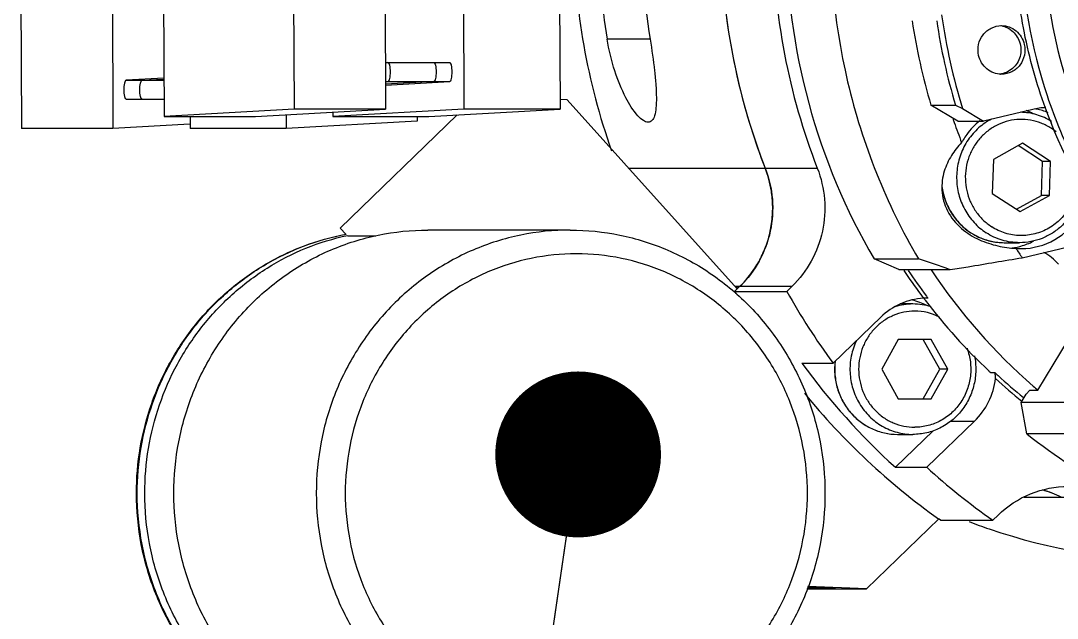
# Model space of a CAD drawing. Header units: millimetres. Extents: x 0 to 841, y 0 to 594.
# Drawn here: x 537.68 to 559.56, y 189.25 to 201.85 of the extents above; entities that cross this region are included whole.
import ezdxf

# ---------------------------------------------------------------- set-up
doc = ezdxf.new("R2010")
doc.units = ezdxf.units.MM
doc.header["$LTSCALE"] = 46.255
doc.layers.get('0').update_dxf_attribs({"linetype": 'CONTINUOUS'})
doc.layers.add('AXIS', color=7, linetype='CONTINUOUS')
doc.styles.get("Standard").update_dxf_attribs({"font": 'txt', "width": 0.85})
doc.dimstyles.get("Standard").update_dxf_attribs({"dimtxt": 3.5, "dimasz": 3.5, "dimexe": 1.5, "dimexo": 1, "dimtad": 1, "dimtxsty": 'STANDARD', "dimcen": 0.09, "dimadec": 0, "dimazin": 0, "dimtol": 1, "dimtp": 0.01, "dimtm": 0.01, "dimtfac": 1, "dimtofl": 0, "dimtmove": 0, "dimatfit": 3, "dimfxl": 1, "dimtolj": 1, "dimarcsym": 0})

msp = doc.modelspace()

# ---------------------------------------------------------------- linework, layer by layer
at = {"color": 7, "linetype": 'CONTINUOUS'}
for p, q in [((543.436, 203.58), (543.45, 199.981)), ((545.368, 203.58), (545.382, 199.981)), ((547.023, 203.581), (547.037, 199.982)), ((549.052, 203.581), (549.065, 199.982)), ((540.693, 203.425), (540.707, 199.826)), ((537.68, 203.175), (537.694, 199.575)), ((539.612, 203.175), (539.626, 199.575)), ((550.966, 201.455), (550.06, 201.455)), ((545.378, 200.965), (546.736, 200.965)), ((545.432, 200.965), (545.431, 200.965)), ((540.704, 200.636), (539.907, 200.591)), ((539.907, 200.591), (540.704, 200.591)), ((540.245, 200.591), (540.704, 200.617)), ((545.38, 200.565), (546.737, 200.565)), ((545.38, 200.488), (546.737, 200.565)), ((546.399, 200.565), (545.38, 200.507)), ((539.907, 200.191), (540.705, 200.191)), ((549.215, 200.179), (549.064, 200.184)), ((552.805, 196.193), (549.215, 200.179)), ((556.894, 200.068), (557.412, 200.068)), ((557.464, 199.729), (556.894, 200.068)), ((557.412, 200.068), (557.561, 199.995)), ((557.561, 199.995), (558.007, 199.729)), ((559.314, 199.993), (559.31, 200.005)), ((543.45, 199.981), (540.707, 199.826)), ((540.707, 199.826), (542.639, 199.826)), ((541.254, 199.826), (541.255, 199.574)), ((542.639, 199.826), (545.382, 199.981)), ((543.282, 199.862), (543.283, 199.574)), ((545.382, 199.981), (543.45, 199.981)), ((544.267, 199.918), (544.268, 199.825)), ((547.037, 199.982), (544.268, 199.825)), ((544.268, 199.825), (546.296, 199.825)), ((546.894, 199.859), (544.425, 197.475)), ((546.052, 199.825), (546.052, 199.731)), ((546.296, 199.825), (549.065, 199.982)), ((549.065, 199.982), (547.037, 199.982)), ((559.043, 199.977), (558.007, 199.729)), ((539.626, 199.575), (537.694, 199.575)), ((541.25, 199.667), (539.626, 199.575)), ((543.283, 199.574), (541.255, 199.574)), ((546.052, 199.731), (543.283, 199.574)), ((557.464, 199.729), (558.007, 199.729)), ((558.828, 199.262), (558.213, 198.923)), ((559.251, 198.88), (558.737, 199.212)), ((559.419, 198.88), (558.828, 199.262)), ((558.213, 198.923), (558.188, 198.202)), ((550.513, 198.737), (554.496, 198.737)), ((559.227, 198.158), (559.251, 198.88)), ((559.419, 198.88), (559.251, 198.88)), ((559.395, 198.158), (559.419, 198.88)), ((558.188, 198.202), (558.779, 197.82)), ((558.702, 197.87), (559.227, 198.158)), ((558.779, 197.82), (559.395, 198.158)), ((559.395, 198.158), (559.227, 198.158)), ((557.736, 197.376), (557.739, 197.374)), ((557.737, 197.376), (557.74, 197.375)), ((558.443, 197.166), (558.765, 197.166)), ((558.82, 196.848), (559.79, 197.08)), ((555.695, 196.825), (556.631, 196.825)), ((556.216, 196.597), (555.695, 196.825)), ((556.216, 196.597), (557.303, 196.597)), ((552.863, 196.248), (552.75, 196.139)), ((552.75, 196.139), (553.85, 196.139)), ((552.755, 196.248), (553.963, 196.248)), ((552.843, 196.229), (552.772, 196.229)), ((553.963, 196.248), (553.85, 196.139)), ((556.513, 195.873), (556.246, 195.873)), ((556.829, 195.998), (556.804, 195.998)), ((556.821, 196.009), (556.829, 195.998)), ((555.836, 195.595), (554.829, 194.623)), ((556.203, 195.123), (555.855, 194.498)), ((556.901, 195.123), (556.203, 195.123)), ((557.081, 194.498), (556.732, 195.123)), ((557.249, 194.498), (556.901, 195.123)), ((559.151, 194.055), (559.796, 195.123)), ((554.169, 194.623), (554.829, 194.623)), ((555.855, 194.498), (556.203, 193.873)), ((556.732, 193.873), (557.081, 194.498)), ((556.901, 193.873), (557.249, 194.498)), ((557.249, 194.498), (557.081, 194.498)), ((558.154, 194.426), (558.245, 194.426)), ((556.203, 193.873), (556.901, 193.873)), ((558.8, 193.796), (558.906, 193.97)), ((558.848, 193.898), (558.855, 193.892)), ((558.983, 194.055), (558.906, 193.97)), ((558.983, 194.055), (559.151, 194.055)), ((559.937, 193.796), (558.8, 193.796)), ((558.919, 193.132), (558.8, 193.796)), ((556.805, 192.429), (557.812, 193.401)), ((557.307, 193.401), (557.812, 193.401)), ((556.145, 192.429), (556.943, 193.199)), ((556.192, 193.123), (556.513, 193.123)), ((559.855, 193.132), (558.919, 193.132)), ((556.145, 192.429), (556.805, 192.429)), ((558.865, 191.798), (560.746, 191.798)), ((555.531, 189.868), (557.059, 191.343)), ((557.066, 191.334), (557.057, 191.341)), ((557.098, 191.312), (557.066, 191.334)), ((557.098, 191.312), (558.198, 191.312)), ((558.198, 191.312), (558.311, 191.421)), ((554.277, 189.868), (555.531, 189.868)), ((555.531, 189.868), (554.293, 189.913))]:
    msp.add_line(p, q, dxfattribs=at)
for centre, radius, start, end in [((564.517, 203.707), 13.737, 178.4713, 189.4349), ((563.032, 203.703), 13.675, 180.4135, 199.6466), ((563.599, 203.706), 13.725, 180.3086, 189.4405), ((566.197, 203.709), 13.735, 180.333, 193.6005), ((566.12, 203.7), 13.658, 180.298, 201.306), ((567.22, 203.7), 13.658, 180.2712, 201.3059), ((569.523, 203.698), 12.522, 187.9402, 197.2025), ((568.993, 203.699), 12.632, 188.4371, 196.7056), ((569.511, 203.699), 12.632, 188.4371, 196.7056), ((558.298, 201.265), 0.478, 79.96, 81.7243), ((558.298, 201.198), 0.48, 275.8958, 280.1541), ((566.066, 203.684), 13.602, 193.6295, 201.3262), ((559.369, 198.608), 1.407, 91.9443, 103.4265), ((558.825, 198.613), 1.402, 77.6385, 78.3235), ((558.821, 198.599), 1.417, 67.2374, 77.6164), ((569.39, 203.671), 10.726, 200.0558, 201.7861), ((558.777, 198.6), 1.318, 117.2804, 124.2826), ((558.787, 198.585), 1.185, 50.7186, 57.0885), ((551.233, 197.894), 2.321, 8.9386, 21.2993), ((551.236, 197.895), 2.318, 4.9778, 8.9378), ((551.222, 197.894), 2.332, 356.5093, 4.973), ((551.232, 197.894), 2.322, 351.9247, 356.5021), ((551.227, 197.894), 2.327, 343.9209, 351.9236), ((558.454, 198.479), 1.315, 237.0992, 245.9278), ((551.253, 197.887), 2.3, 339.3075, 343.9142), ((558.448, 198.466), 1.301, 245.9422, 247.9477), ((558.447, 198.463), 1.297, 247.9467, 254.6307), ((558.444, 198.455), 1.29, 254.6378, 257.8533), ((558.444, 198.454), 1.288, 257.8534, 263.4125), ((558.443, 198.45), 1.284, 263.4198, 269.9979), ((551.264, 197.883), 2.288, 330.7345, 339.3058), ((568.643, 203.559), 11.896, 213.1943, 214.3374), ((551.293, 197.868), 2.256, 326.6903, 330.7226), ((493.007, 8.018), 199.238, 71.17326, 71.3771), ((551.306, 197.858), 2.24, 314.0428, 326.6987), ((566.82, 203.531), 12.59, 213.5052, 216.3362), ((566.787, 203.53), 12.486, 213.8186, 216.876), ((565.904, 203.561), 15.104, 209.4333, 209.6267), ((566.968, 203.54), 15.062, 209.4298, 216.2986), ((566.76, 203.487), 12.516, 216.3385, 216.7694), ((556.514, 194.586), 1.287, 90.0161, 107.1957), ((556.163, 194.592), 1.406, 74.4664, 76.5203), ((556.513, 194.586), 1.287, 72.5359, 89.983), ((556.159, 194.58), 1.418, 67.709, 74.459), ((556.157, 194.575), 1.424, 61.9813, 67.7091), ((556.803, 195.162), 0.836, 94.4215, 94.7048), ((556.803, 195.157), 0.841, 93.8606, 94.4213), ((556.804, 195.145), 0.853, 91.5007, 93.8569), ((556.804, 195.134), 0.864, 89.9942, 91.5032), ((566.73, 203.488), 12.415, 216.8786, 217.0442), ((556.551, 194.573), 1.15, 62.8949, 89.9636), ((566.125, 203.405), 14.835, 216.2987, 227.7226), ((556.317, 194.129), 1.951, 6.2408, 8.7505), ((566.57, 203.335), 12.193, 226.9432, 227.3666), ((556.363, 194.134), 1.904, 5.0379, 6.2339), ((566.567, 203.332), 12.189, 227.3664, 230.7103), ((566.591, 203.325), 12.282, 227.2851, 230.6987), ((565.549, 203.274), 14.646, 219.3417, 234.5639), ((566.759, 203.151), 12.722, 231.9567, 242.2447), ((566.609, 203.222), 14.58, 227.7489, 234.7678), ((558.684, 189.892), 2.135, 63.202, 74.6757), ((558.684, 189.893), 2.134, 63.1948, 74.3214), ((562.191, 202.966), 12.516, 248.9752, 251.0312), ((562.16, 202.869), 12.413, 251.0231, 269.9756)]:
    msp.add_arc(centre, radius, start, end, dxfattribs=at)
msp.add_ellipse((553.388, 189.922), major_axis=(1.494, -0.052), ratio=0.006608, start_param=5.356177, end_param=7.204743, dxfattribs=at)
for points, knots in [([(564.595, 212.641), (563.833, 212.245), (562.76, 211.486), (561.572, 210.227), (560.548, 208.81), (559.625, 206.796), (559.169, 204.174), (559.389, 201.52), (560.127, 199.428), (561.018, 197.919), (562.089, 196.55), (563.088, 195.693), (563.812, 195.225)], [0, 0, 0, 0, 0.12328, 0.185473, 0.247946, 0.373362, 0.499426, 0.625592, 0.75129, 0.813948, 0.876338, 1, 1, 1, 1]), ([(559.31, 200.005), (559.122, 200.522), (558.825, 201.586), (558.628, 203.232), (558.682, 204.889), (558.986, 206.517), (559.534, 208.076), (560.311, 209.527), (561.298, 210.834), (562.083, 211.59), (562.501, 211.933)], [0, 0, 0, 0, 0.125416, 0.251092, 0.376828, 0.502416, 0.627663, 0.752409, 0.876536, 1, 1, 1, 1]), ([(562.558, 211.874), (562.155, 211.536), (561.397, 210.796), (560.441, 209.524), (559.684, 208.116), (558.962, 206.104), (558.633, 203.416), (559.102, 200.75), (559.929, 198.78), (560.759, 197.417), (561.781, 196.201), (562.97, 195.159), (564.299, 194.318), (565.736, 193.696), (567.249, 193.309), (568.285, 193.213), (568.802, 193.206)], [0, 0, 0, 0, 0.062266, 0.124854, 0.187745, 0.250884, 0.377238, 0.503524, 0.566582, 0.629371, 0.691846, 0.753991, 0.815822, 0.877384, 0.938746, 1, 1, 1, 1]), ([(554.798, 204.58), (554.712, 203.237), (554.938, 200.516), (555.953, 197.98), (556.631, 196.825)], [0, 0, 0, 0, 0.501177, 1, 1, 1, 1]), ([(553.834, 203.65), (553.839, 202.458), (554.161, 200.07), (555.094, 197.848), (555.695, 196.825)], [0, 0, 0, 0, 0.501178, 1, 1, 1, 1]), ([(558.561, 201.665), (558.547, 201.674), (558.491, 201.706), (558.429, 201.727), (558.382, 201.736)], [0, 0, 0, 0, 0.251376, 1, 1, 1, 1]), ([(558.561, 201.665), (558.603, 201.638), (558.68, 201.569), (558.76, 201.437), (558.798, 201.286), (558.792, 201.131), (558.741, 200.984), (558.65, 200.859), (558.528, 200.768), (558.432, 200.734), (558.383, 200.726)], [0, 0, 0, 0, 0.124127, 0.249503, 0.375811, 0.502389, 0.62849, 0.75353, 0.877289, 1, 1, 1, 1]), ([(550.924, 199.705), (550.889, 199.705), (550.805, 199.743), (550.633, 199.91), (550.418, 200.264), (550.199, 200.807), (550.097, 201.229), (550.06, 201.455)], [0, 0, 0, 0, 0.052503, 0.129066, 0.356501, 0.659625, 1, 1, 1, 1]), ([(550.966, 201.455), (551.003, 201.234), (551.049, 200.912), (551.089, 200.5), (551.101, 200.239), (551.096, 200.022), (551.069, 199.857), (551.02, 199.739), (550.953, 199.705), (550.924, 199.705)], [0, 0, 0, 0, 0.368482, 0.533678, 0.678513, 0.798184, 0.889442, 0.952809, 1, 1, 1, 1]), ([(545.433, 200.565), (545.441, 200.565), (545.459, 200.588), (545.478, 200.654), (545.488, 200.766), (545.478, 200.877), (545.459, 200.943), (545.44, 200.965), (545.432, 200.965)], [0, 0, 0, 0, 0.059668, 0.169648, 0.502456, 0.833549, 0.941733, 1, 1, 1, 1]), ([(546.398, 200.965), (546.406, 200.965), (546.425, 200.943), (546.444, 200.877), (546.454, 200.766), (546.444, 200.654), (546.425, 200.588), (546.407, 200.565), (546.399, 200.565)], [0, 0, 0, 0, 0.058267, 0.166451, 0.497544, 0.830352, 0.940332, 1, 1, 1, 1]), ([(546.737, 200.565), (546.745, 200.565), (546.763, 200.588), (546.782, 200.654), (546.792, 200.766), (546.782, 200.877), (546.763, 200.943), (546.744, 200.965), (546.736, 200.965)], [0, 0, 0, 0, 0.059678, 0.169644, 0.502501, 0.833608, 0.941749, 1, 1, 1, 1]), ([(539.907, 200.591), (539.898, 200.591), (539.88, 200.568), (539.861, 200.502), (539.851, 200.39), (539.862, 200.278), (539.881, 200.213), (539.899, 200.191), (539.907, 200.191)], [0, 0, 0, 0, 0.059675, 0.169638, 0.502495, 0.833606, 0.941748, 1, 1, 1, 1]), ([(540.245, 200.191), (540.237, 200.191), (540.219, 200.213), (540.2, 200.278), (540.189, 200.39), (540.199, 200.502), (540.218, 200.568), (540.236, 200.591), (540.245, 200.591)], [0, 0, 0, 0, 0.058268, 0.166453, 0.49755, 0.830358, 0.940335, 1, 1, 1, 1]), ([(559.443, 199.723), (559.345, 199.784), (559.132, 199.879), (558.901, 199.914), (558.786, 199.916)], [0, 0, 0, 0, 0.501237, 1, 1, 1, 1]), ([(558.035, 199.689), (557.942, 199.626), (557.771, 199.475), (557.579, 199.192), (557.461, 198.868), (557.423, 198.524), (557.469, 198.182), (557.595, 197.861), (557.793, 197.583), (557.967, 197.436), (558.061, 197.375)], [0, 0, 0, 0, 0.123686, 0.24843, 0.374047, 0.500145, 0.626218, 0.751767, 0.876409, 1, 1, 1, 1]), ([(559.431, 199.58), (559.365, 199.622), (559.226, 199.694), (559.001, 199.757), (558.767, 199.773), (558.536, 199.742), (558.314, 199.665), (558.112, 199.544), (557.936, 199.385), (557.794, 199.194), (557.69, 198.977), (557.629, 198.744), (557.613, 198.503), (557.643, 198.264), (557.718, 198.035), (557.834, 197.825), (557.987, 197.643), (558.111, 197.545), (558.177, 197.502)], [0, 0, 0, 0, 0.061848, 0.123407, 0.18483, 0.246278, 0.307915, 0.369872, 0.43223, 0.49501, 0.558167, 0.6216, 0.685169, 0.748712, 0.812073, 0.875122, 0.93777, 1, 1, 1, 1]), ([(568.802, 193.205), (568.304, 193.205), (567.306, 193.281), (565.844, 193.622), (564.445, 194.181), (562.706, 195.201), (560.836, 196.96), (559.808, 198.745), (559.43, 199.69)], [0, 0, 0, 0, 0.123657, 0.247503, 0.371709, 0.496416, 0.746974, 1, 1, 1, 1]), ([(553.396, 198.737), (553.477, 198.528), (553.58, 198.083), (553.535, 197.401), (553.298, 196.764), (553.023, 196.403), (552.863, 196.248)], [0, 0, 0, 0, 0.250772, 0.501934, 0.75204, 1, 1, 1, 1]), ([(554.496, 198.737), (554.577, 198.528), (554.68, 198.083), (554.635, 197.401), (554.398, 196.764), (554.123, 196.403), (553.963, 196.248)], [0, 0, 0, 0, 0.250772, 0.501934, 0.75204, 1, 1, 1, 1]), ([(559.987, 198.558), (559.988, 198.449), (559.969, 198.284), (559.902, 198.076), (559.81, 197.88), (559.648, 197.661), (559.435, 197.494), (559.243, 197.4), (559.042, 197.332), (558.776, 197.301), (558.46, 197.353), (558.266, 197.444), (558.177, 197.502)], [0, 0, 0, 0, 0.127479, 0.19118, 0.254679, 0.380621, 0.505413, 0.56756, 0.629504, 0.752754, 0.876053, 1, 1, 1, 1]), ([(557.127, 198.335), (557.141, 198.237), (557.19, 198.046), (557.321, 197.781), (557.503, 197.552), (557.655, 197.428), (557.736, 197.376)], [0, 0, 0, 0, 0.251879, 0.502723, 0.752131, 1, 1, 1, 1]), ([(557.128, 198.354), (557.141, 198.255), (557.188, 198.06), (557.318, 197.79), (557.502, 197.556), (557.655, 197.43), (557.737, 197.376)], [0, 0, 0, 0, 0.25221, 0.50322, 0.752533, 1, 1, 1, 1]), ([(560.085, 198.391), (560.076, 198.308), (560.044, 198.144), (559.953, 197.91), (559.823, 197.697), (559.657, 197.512), (559.462, 197.361), (559.243, 197.25), (559.008, 197.181), (558.846, 197.166), (558.765, 197.166)], [0, 0, 0, 0, 0.127151, 0.253875, 0.379964, 0.505294, 0.629838, 0.753676, 0.876982, 1, 1, 1, 1]), ([(540.913, 191.882), (540.913, 192.245), (540.982, 192.971), (541.289, 194.018), (541.786, 194.983), (542.457, 195.83), (543.274, 196.525), (544.207, 197.042), (545.22, 197.361), (545.924, 197.432), (546.274, 197.432)], [0, 0, 0, 0, 0.12712, 0.253913, 0.380121, 0.505552, 0.630138, 0.753939, 0.87713, 1, 1, 1, 1]), ([(549.28, 197.432), (548.929, 197.432), (548.226, 197.361), (547.213, 197.042), (546.28, 196.525), (545.462, 195.83), (544.792, 194.983), (544.294, 194.018), (543.988, 192.971), (543.919, 192.245), (543.919, 191.882)], [0, 0, 0, 0, 0.122867, 0.246062, 0.369863, 0.494449, 0.619881, 0.746089, 0.872882, 1, 1, 1, 1]), ([(549.28, 197.432), (549.632, 197.432), (550.339, 197.36), (551.356, 197.041), (552.293, 196.523), (553.112, 195.827), (553.784, 194.98), (554.282, 194.015), (554.589, 192.97), (554.658, 192.244), (554.658, 191.882)], [0, 0, 0, 0, 0.123252, 0.246765, 0.370775, 0.495429, 0.620779, 0.746771, 0.873249, 1, 1, 1, 1]), ([(557.739, 197.374), (557.843, 197.307), (558.071, 197.202), (558.32, 197.166), (558.443, 197.166)], [0, 0, 0, 0, 0.501085, 1, 1, 1, 1]), ([(558.765, 197.166), (558.642, 197.166), (558.393, 197.202), (558.165, 197.307), (558.061, 197.375)], [0, 0, 0, 0, 0.498684, 1, 1, 1, 1]), ([(540.123, 191.882), (540.123, 192.204), (540.177, 192.847), (540.419, 193.782), (540.814, 194.661), (541.351, 195.457), (542.014, 196.145), (542.783, 196.704), (543.635, 197.118), (544.243, 197.288), (544.55, 197.345)], [0, 0, 0, 0, 0.126532, 0.252846, 0.378771, 0.504163, 0.628947, 0.753124, 0.876764, 1, 1, 1, 1]), ([(540.14, 191.882), (540.14, 192.204), (540.194, 192.848), (540.436, 193.784), (540.83, 194.663), (541.366, 195.458), (542.026, 196.145), (542.792, 196.704), (543.64, 197.117), (544.245, 197.287), (544.551, 197.345)], [0, 0, 0, 0, 0.126848, 0.253439, 0.379562, 0.505042, 0.629787, 0.753793, 0.877142, 1, 1, 1, 1]), ([(540.299, 191.882), (540.299, 192.198), (540.351, 192.831), (540.584, 193.751), (540.965, 194.618), (541.483, 195.404), (542.122, 196.089), (542.866, 196.651), (543.691, 197.074), (544.28, 197.255), (544.58, 197.319)], [0, 0, 0, 0, 0.12681, 0.25337, 0.379476, 0.504958, 0.629722, 0.753756, 0.877134, 1, 1, 1, 1]), ([(554.287, 191.882), (554.287, 192.212), (554.225, 192.873), (553.946, 193.825), (553.493, 194.704), (552.883, 195.474), (552.139, 196.107), (551.29, 196.577), (550.368, 196.867), (549.409, 196.965), (548.45, 196.867), (547.528, 196.577), (546.679, 196.107), (545.936, 195.474), (545.326, 194.704), (544.873, 193.825), (544.594, 192.873), (544.531, 192.212), (544.531, 191.882)], [0, 0, 0, 0, 0.063559, 0.126956, 0.19006, 0.252775, 0.315069, 0.376969, 0.438567, 0.5, 0.561433, 0.623031, 0.684931, 0.747225, 0.80994, 0.873044, 0.936441, 1, 1, 1, 1]), ([(557.303, 196.597), (557.429, 196.618), (557.935, 196.702), (558.441, 196.785), (558.82, 196.848)], [0, 0, 0, 0, 0.249504, 1, 1, 1, 1]), ([(556.734, 195.995), (556.569, 195.985), (556.238, 195.903), (555.956, 195.711), (555.836, 195.595)], [0, 0, 0, 0, 0.497827, 1, 1, 1, 1]), ([(556.552, 195.723), (556.475, 195.723), (556.319, 195.707), (556.096, 195.637), (555.89, 195.523), (555.709, 195.369), (555.561, 195.182), (555.415, 194.899), (555.338, 194.498), (555.415, 194.097), (555.561, 193.814), (555.709, 193.627), (555.89, 193.473), (556.096, 193.359), (556.319, 193.289), (556.475, 193.273), (556.552, 193.273)], [0, 0, 0, 0, 0.061506, 0.123172, 0.185144, 0.247508, 0.310296, 0.373472, 0.5, 0.626528, 0.689704, 0.752492, 0.814856, 0.876828, 0.938494, 1, 1, 1, 1]), ([(555.321, 195.105), (555.272, 195.001), (555.198, 194.778), (555.172, 194.429), (555.232, 194.084), (555.373, 193.765), (555.587, 193.492), (555.86, 193.284), (556.176, 193.153), (556.401, 193.123), (556.513, 193.123)], [0, 0, 0, 0, 0.126277, 0.252977, 0.37957, 0.505555, 0.630575, 0.754513, 0.877519, 1, 1, 1, 1]), ([(557.814, 194.777), (557.834, 194.677), (557.852, 194.473), (557.814, 194.17), (557.713, 193.882), (557.552, 193.624), (557.341, 193.408), (557.089, 193.246), (556.808, 193.146), (556.611, 193.123), (556.513, 193.123)], [0, 0, 0, 0, 0.126873, 0.253713, 0.380121, 0.505778, 0.630506, 0.754307, 0.877355, 1, 1, 1, 1]), ([(557.656, 194.938), (557.691, 194.845), (557.738, 194.652), (557.739, 194.353), (557.671, 194.063), (557.538, 193.799), (557.347, 193.574), (557.109, 193.404), (556.839, 193.297), (556.647, 193.273), (556.552, 193.273)], [0, 0, 0, 0, 0.126523, 0.253297, 0.379835, 0.505698, 0.630601, 0.754472, 0.877476, 1, 1, 1, 1]), ([(554.87, 194.666), (554.858, 194.57), (554.855, 194.375), (554.91, 194.088), (555.022, 193.82), (555.185, 193.582), (555.394, 193.384), (555.639, 193.236), (555.909, 193.144), (556.098, 193.123), (556.192, 193.123)], [0, 0, 0, 0, 0.126695, 0.253254, 0.379379, 0.50485, 0.629557, 0.75353, 0.87692, 1, 1, 1, 1]), ([(554.874, 194.669), (554.862, 194.573), (554.859, 194.378), (554.913, 194.091), (555.024, 193.821), (555.187, 193.582), (555.396, 193.384), (555.64, 193.236), (555.91, 193.144), (556.098, 193.123), (556.192, 193.123)], [0, 0, 0, 0, 0.126994, 0.253834, 0.380168, 0.505732, 0.630395, 0.754184, 0.877278, 1, 1, 1, 1]), ([(557.812, 193.401), (557.934, 193.519), (558.139, 193.799), (558.238, 194.132), (558.26, 194.301)], [0, 0, 0, 0, 0.497663, 1, 1, 1, 1]), ([(558.311, 191.421), (558.507, 191.611), (558.974, 191.918), (559.523, 192.026), (559.793, 192.026)], [0, 0, 0, 0, 0.502221, 1, 1, 1, 1]), ([(545.501, 186.332), (545.149, 186.332), (544.442, 186.404), (543.425, 186.724), (542.488, 187.242), (541.669, 187.938), (540.997, 188.785), (540.499, 189.75), (540.192, 190.795), (540.123, 191.52), (540.123, 191.882)], [0, 0, 0, 0, 0.123252, 0.246765, 0.370775, 0.495429, 0.620779, 0.746771, 0.873249, 1, 1, 1, 1]), ([(545.501, 186.332), (545.151, 186.332), (544.447, 186.404), (543.434, 186.723), (542.501, 187.24), (541.683, 187.935), (541.013, 188.782), (540.516, 189.747), (540.209, 190.794), (540.14, 191.52), (540.14, 191.882)], [0, 0, 0, 0, 0.122867, 0.246062, 0.369863, 0.494449, 0.619881, 0.746089, 0.872882, 1, 1, 1, 1]), ([(545.502, 186.335), (545.158, 186.345), (544.469, 186.436), (543.483, 186.773), (542.578, 187.299), (541.787, 187.995), (541.14, 188.834), (540.66, 189.786), (540.365, 190.814), (540.299, 191.527), (540.299, 191.882)], [0, 0, 0, 0, 0.122865, 0.246075, 0.369907, 0.494521, 0.619963, 0.74616, 0.872923, 1, 1, 1, 1]), ([(546.274, 186.332), (545.924, 186.332), (545.22, 186.404), (544.207, 186.723), (543.274, 187.24), (542.457, 187.935), (541.786, 188.782), (541.289, 189.747), (540.982, 190.794), (540.913, 191.52), (540.913, 191.882)], [0, 0, 0, 0, 0.12287, 0.246061, 0.369862, 0.494448, 0.619879, 0.746087, 0.87288, 1, 1, 1, 1]), ([(543.919, 191.882), (543.919, 191.52), (543.988, 190.794), (544.294, 189.747), (544.792, 188.782), (545.462, 187.935), (546.28, 187.24), (547.213, 186.723), (548.226, 186.404), (548.929, 186.332), (549.28, 186.332)], [0, 0, 0, 0, 0.127118, 0.253911, 0.380119, 0.505551, 0.630137, 0.753938, 0.877133, 1, 1, 1, 1]), ([(544.531, 191.882), (544.531, 191.553), (544.594, 190.892), (544.873, 189.94), (545.326, 189.061), (545.936, 188.291), (546.679, 187.658), (547.528, 187.188), (548.45, 186.898), (549.409, 186.8), (550.368, 186.898), (551.29, 187.188), (552.139, 187.658), (552.883, 188.291), (553.493, 189.061), (553.946, 189.94), (554.225, 190.892), (554.287, 191.553), (554.287, 191.882)], [0, 0, 0, 0, 0.063559, 0.126956, 0.19006, 0.252775, 0.315069, 0.376969, 0.438567, 0.5, 0.561433, 0.623031, 0.684931, 0.747225, 0.80994, 0.873044, 0.936441, 1, 1, 1, 1]), ([(554.658, 191.882), (554.658, 191.52), (554.589, 190.795), (554.282, 189.75), (553.784, 188.785), (553.112, 187.938), (552.293, 187.242), (551.356, 186.724), (550.339, 186.404), (549.632, 186.332), (549.28, 186.332)], [0, 0, 0, 0, 0.126751, 0.253229, 0.379221, 0.504571, 0.629225, 0.753235, 0.876748, 1, 1, 1, 1])]:
    msp.add_open_spline(points, degree=3, knots=knots, dxfattribs=at)
msp.add_open_spline([(559.586, 196.715), (559.497, 196.813), (559.391, 196.898), (559.275, 196.962)], degree=3, dxfattribs=at)
at = {"layer": 'AXIS', "color": 7, "linetype": 'CONTINUOUS'}
for p, q in [((544.425, 197.475), (544.552, 197.335)), ((549.28, 197.432), (546.274, 197.432)), ((545.173, 197.3), (544.584, 197.3)), ((558.688, 197.046), (558.805, 197.041)), ((556.763, 195.965), (556.773, 195.952))]:
    msp.add_line(p, q, dxfattribs=at)
for centre, radius, start, end in [((568.884, 203.678), 12.166, 198.7022, 199.072), ((558.41, 198.62), 1.421, 64.6629, 69.6364), ((558.411, 198.622), 1.42, 64.1521, 64.6619), ((558.409, 198.619), 1.423, 62.707, 64.1514), ((568.854, 203.668), 12.134, 199.0712, 201.2098), ((558.87, 198.554), 1.513, 148.8868, 151.4146), ((558.409, 198.463), 1.423, 285.7612, 297.0674), ((558.415, 198.447), 1.406, 276.8167, 281.0706), ((558.414, 198.449), 1.408, 281.0706, 285.7249), ((567.195, 203.471), 12.383, 213.7543, 228.9022), ((566.664, 203.506), 12.445, 217.1384, 217.298), ((566.595, 203.452), 12.358, 217.3636, 226.7041), ((566.502, 203.36), 12.227, 226.7239, 226.943), ((567.054, 203.326), 12.182, 228.9542, 229.5547)]:
    msp.add_arc(centre, radius, start, end, dxfattribs=at)
for points, knots in [([(557.902, 201.115), (557.885, 201.19), (557.884, 201.347), (557.982, 201.559), (558.16, 201.707), (558.31, 201.743), (558.384, 201.743)], [0, 0, 0, 0, 0.253781, 0.50593, 0.754451, 1, 1, 1, 1]), ([(558.384, 201.743), (558.439, 201.743), (558.551, 201.723), (558.699, 201.639), (558.811, 201.509), (558.854, 201.401), (558.866, 201.346)], [0, 0, 0, 0, 0.246601, 0.495016, 0.746196, 1, 1, 1, 1]), ([(558.866, 201.346), (558.883, 201.272), (558.883, 201.114), (558.786, 200.902), (558.608, 200.754), (558.458, 200.718), (558.384, 200.718)], [0, 0, 0, 0, 0.253781, 0.50593, 0.754451, 1, 1, 1, 1]), ([(558.384, 200.718), (558.329, 200.718), (558.217, 200.738), (558.069, 200.822), (557.957, 200.952), (557.914, 201.06), (557.902, 201.115)], [0, 0, 0, 0, 0.246601, 0.495016, 0.746196, 1, 1, 1, 1]), ([(557.929, 199.736), (557.824, 199.654), (557.697, 199.523), (557.598, 199.374), (557.575, 199.336)], [0, 0, 0, 0, 0.748558, 1, 1, 1, 1]), ([(557.542, 199.278), (557.462, 199.194), (557.314, 199.006), (557.154, 198.666), (557.098, 198.255), (557.218, 197.814), (557.517, 197.453), (557.9, 197.218), (558.296, 197.089), (558.56, 197.053), (558.688, 197.046)], [0, 0, 0, 0, 0.105782, 0.217282, 0.339544, 0.477369, 0.621629, 0.757402, 0.882693, 1, 1, 1, 1]), ([(558.805, 197.041), (559.047, 197.041), (559.543, 197.174), (559.906, 197.536), (560.033, 197.746)], [0, 0, 0, 0, 0.496416, 1, 1, 1, 1])]:
    msp.add_open_spline(points, degree=3, knots=knots, dxfattribs=at)

# ---------------------------------------------------------------- leaders
at = {"color": 2, "linetype": 'CONTINUOUS'}
msp.add_leader([(549.447, 192.7), (544.318, 157.562), (538.318, 157.562)], dimstyle='STANDARD', override={"dimtad": 0, "dimldrblk": 'DOT'}, dxfattribs=at)

doc.saveas('drawing.dxf')
